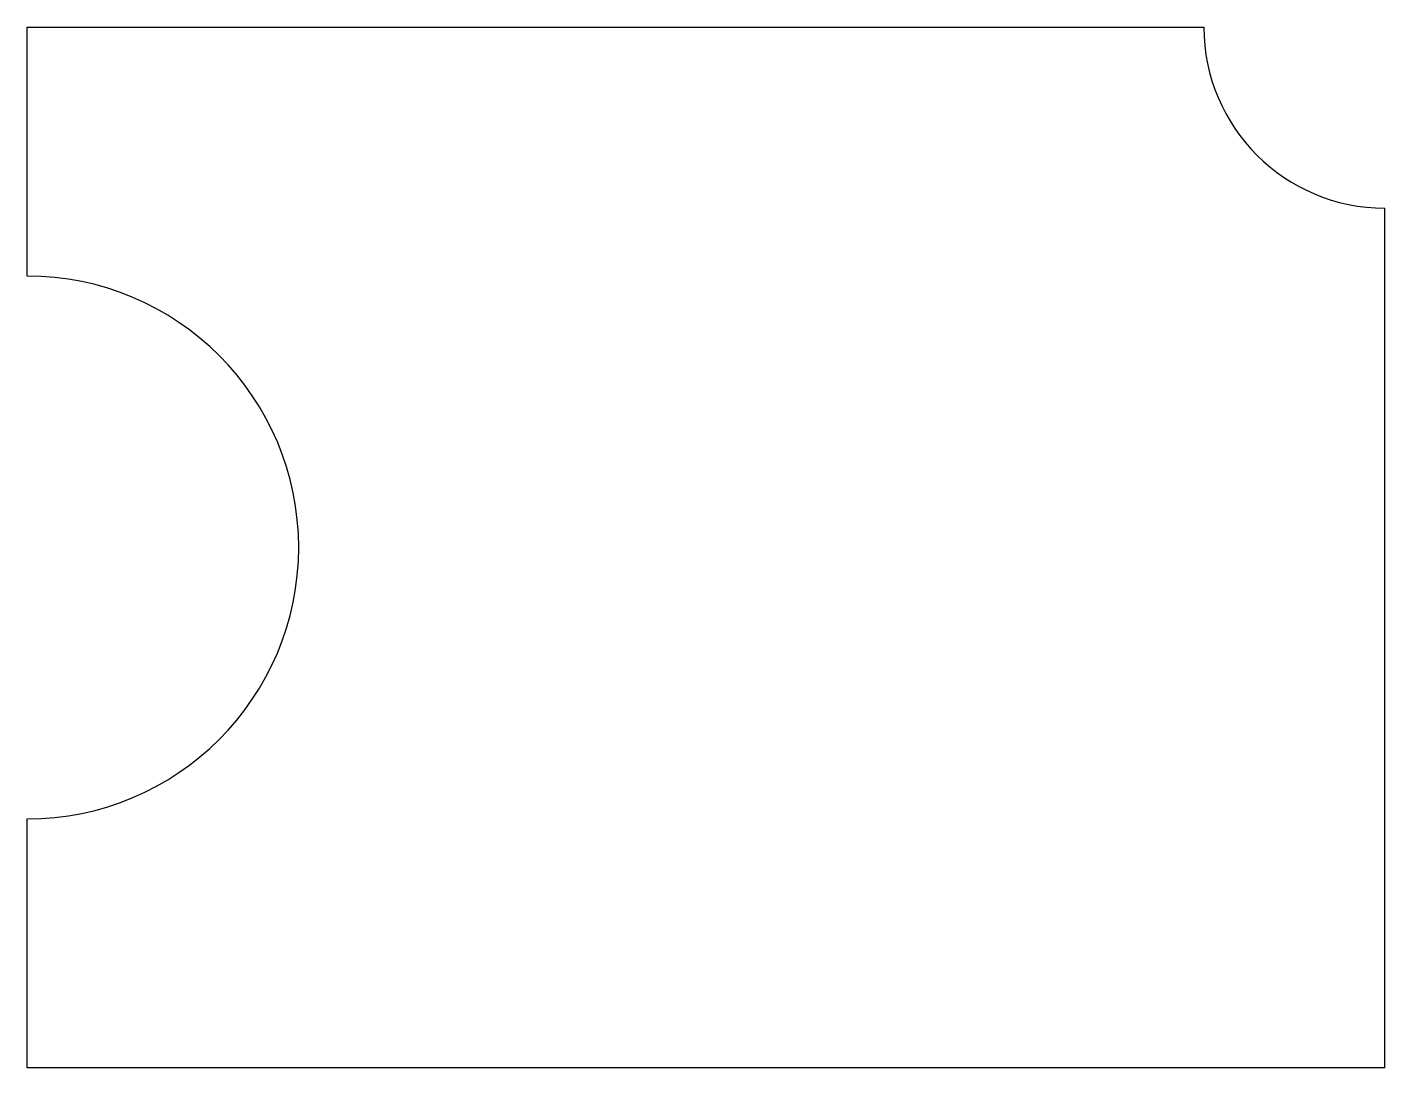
# Model space of a CAD drawing. Header units: millimetres. Extents: x 0 to 15, y 0 to 11.5.
import ezdxf

# ---------------------------------------------------------------- set-up
doc = ezdxf.new("R2010")
doc.units = ezdxf.units.MM
doc.layers.add('glider', color=3, linetype='CONTINUOUS', lineweight=25, true_color=0x00ff00)

msp = doc.modelspace()

# ---------------------------------------------------------------- linework, layer by layer
at = {"layer": 'glider'}
for p, q in [((0, 8.75), (0, 11.5)), ((0, 11.5), (13, 11.5)), ((15, 0), (15, 9.5)), ((0, 0), (0, 2.75)), ((15, 0), (0, 0))]:
    msp.add_line(p, q, dxfattribs=at)
for centre, radius, start, end in [((15, 11.5), 2, 180, 270), ((0, 5.75), 3, 270, 90)]:
    msp.add_arc(centre, radius, start, end, dxfattribs=at)

doc.saveas('drawing.dxf')
